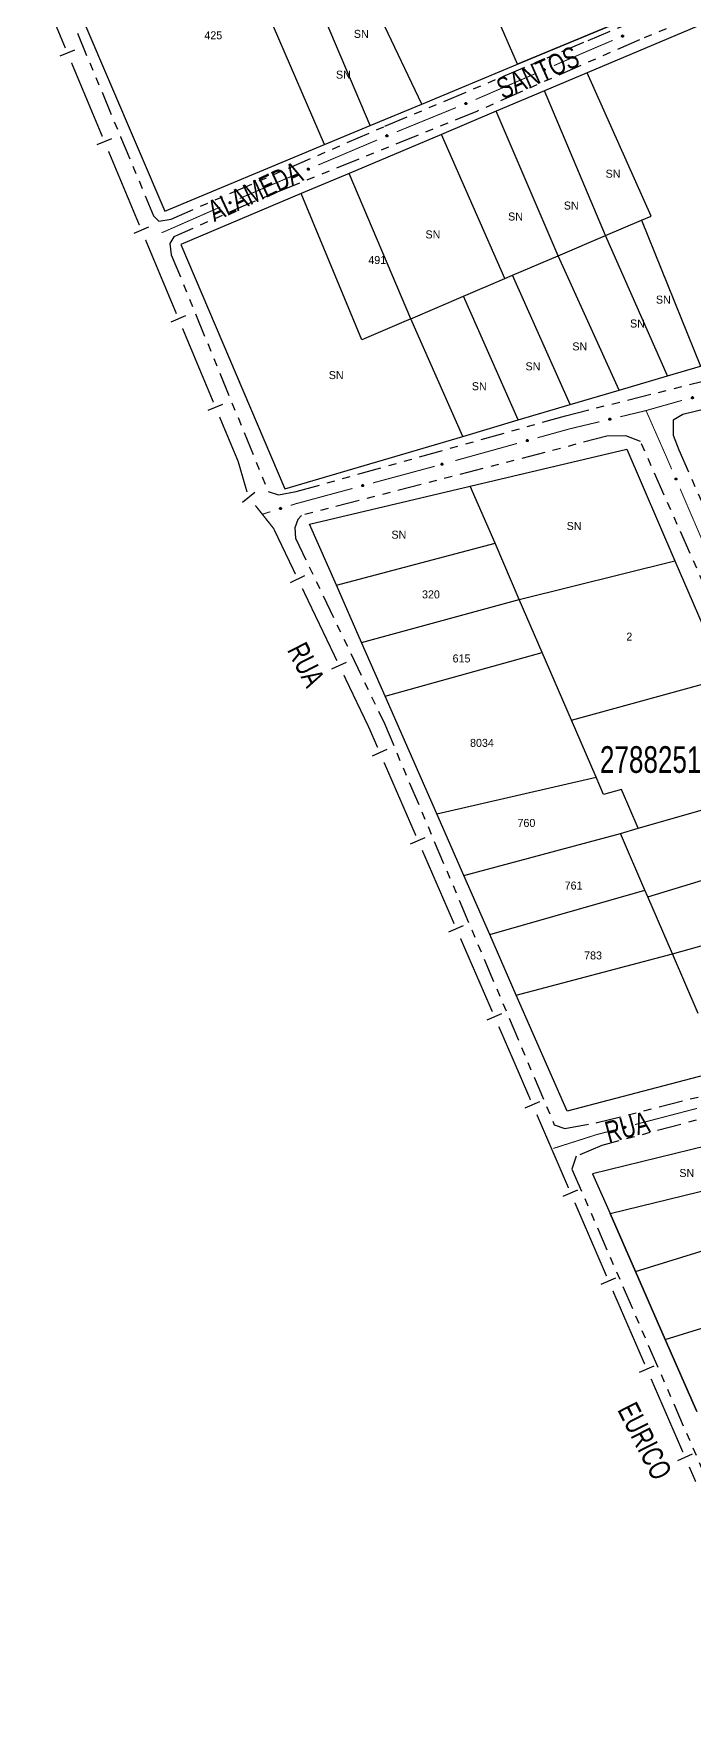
# Model space of a CAD drawing. Extents: x 204373 to 205952, y 4873300 to 4875179.
# Drawn here: x 205065.4 to 205189.3, y 4874105.6 to 4874422.8 of the extents above; entities that cross this region are included whole.
import ezdxf
from ezdxf.enums import TextEntityAlignment as Align

# ---------------------------------------------------------------- set-up
doc = ezdxf.new("R2010")
doc.units = 0
doc.header["$LTSCALE"] = 1.5
doc.header["$MEASUREMENT"] = 0
doc.linetypes.add('TRACO_25', pattern=[8, 3, -1, 1, -1, 1, -1])
for name, color, linetype in [('CD_MALHA_LOTES', 7, 'CONTINUOUS'), ('CD_TXT_QUADRA', 255, 'CONTINUOUS'), ('LM-LIM-SETORES-BAIRROS', 250, 'CONTINUOUS'), ('RU-QUADRA', 220, 'CONTINUOUS'), ('SV-EIXO-RUA-N-PAV', 6, 'CONTINUOUS'), ('SV-RUA-NAO-PAV', 7, 'CONTINUOUS'), ('SV-TXT-RUA-N-PAV', 7, 'CONTINUOUS'), ('Th_NmrPort', 1, 'CONTINUOUS')]:
    doc.layers.add(name, color=color, linetype=linetype)
doc.styles.add('ARIAL', font='ARIAL.SHX')

msp = doc.modelspace()

# ---------------------------------------------------------------- linework, layer by layer
at = {"layer": 'CD_MALHA_LOTES', "linetype": 'Continuous', "flags": 128}
for points in [[(205100.829044, 4874446.33871), (205069.595606, 4874437.2006), (205089.963949, 4874389.539688)], [(205119.948812, 4874402.016148), (205100.829044, 4874446.33871)], [(205128.477417, 4874405.564832), (205110.070821, 4874449.042619)], [(205156.107633, 4874417.061542), (205147.480511, 4874436.872078), (205128.678964, 4874429.59406)], [(205188.899511, 4874430.705979), (205156.107633, 4874417.061542)], [(205138.172723, 4874409.598971), (205128.678964, 4874429.59406)], [(205191.274975, 4874424.792589), (205169.211489, 4874415.468072)], [(205138.172723, 4874409.598971), (205156.107633, 4874417.061542)], [(205169.211489, 4874415.468072), (205161.173169, 4874412.0709)], [(205181.191887, 4874388.604665), (205169.211489, 4874415.468072)], [(205161.173169, 4874412.0709), (205152.137956, 4874408.25242)], [(205172.649518, 4874384.950473), (205161.173169, 4874412.0709)], [(205128.477417, 4874405.564832), (205138.172723, 4874409.598971)], [(205152.137956, 4874408.25242), (205141.852766, 4874403.905671)], [(205163.753254, 4874381.144895), (205152.137956, 4874408.25242)], [(205119.948812, 4874402.016148), (205128.477417, 4874405.564832)], [(205089.963949, 4874389.539688), (205119.948812, 4874402.016148)], [(205141.852766, 4874403.905671), (205124.546698, 4874396.591744)], [(205153.734544, 4874376.859166), (205141.852766, 4874403.905671)], [(205124.546698, 4874396.591744), (205115.565854, 4874392.796241)], [(205136.112911, 4874369.321114), (205124.546698, 4874396.591744)], [(205115.565854, 4874392.796241), (205092.971186, 4874383.247235), (205112.480319, 4874337.431098), (205145.85176, 4874347.284633)], [(205126.960543, 4874365.405981), (205115.565854, 4874392.796241)], [(205172.649518, 4874384.950473), (205179.373757, 4874387.826918)], [(205179.373757, 4874387.826918), (205181.191887, 4874388.604665)], [(205179.373757, 4874387.826918), (205190.430627, 4874360.447368)], [(205163.753254, 4874381.144895), (205172.649518, 4874384.950473)], [(205184.24846, 4874358.621969), (205172.649518, 4874384.950473)], [(205155.223227, 4874377.495983), (205163.753254, 4874381.144895)], [(205175.213188, 4874355.954138), (205163.753254, 4874381.144895)], [(205146.021964, 4874373.559935), (205153.734544, 4874376.859166)], [(205153.734544, 4874376.859166), (205155.223227, 4874377.495983)], [(205166.024724, 4874353.241074), (205155.223227, 4874377.495983)], [(205136.112911, 4874369.321114), (205146.021964, 4874373.559935)], [(205156.279494, 4874350.363615), (205146.021964, 4874373.559935)], [(205136.112911, 4874369.321114), (205126.960543, 4874365.405981)], [(205145.85176, 4874347.284633), (205136.112911, 4874369.321114)], [(205184.24846, 4874358.621969), (205190.430627, 4874360.447368)], [(205175.213188, 4874355.954138), (205184.24846, 4874358.621969)], [(205166.024724, 4874353.241074), (205175.213188, 4874355.954138)], [(205156.279494, 4874350.363615), (205166.024724, 4874353.241074)], [(205145.85176, 4874347.284633), (205156.279494, 4874350.363615)], [(205147.272591, 4874337.957049), (205176.643297, 4874344.87788)], [(205176.643297, 4874344.87788), (205185.66612, 4874323.971373)], [(205117.127666, 4874330.853784), (205147.272591, 4874337.957049)], [(205151.917296, 4874327.273676), (205147.272591, 4874337.957049)], [(205122.158806, 4874319.394955), (205117.127666, 4874330.853784)], [(205122.158806, 4874319.394955), (205151.917296, 4874327.273676)], [(205156.474788, 4874316.723662), (205151.917296, 4874327.273676)], [(205156.474788, 4874316.723662), (205185.66612, 4874323.971373)], [(205185.66612, 4874323.971373), (205195.149682, 4874301.9973)], [(205126.881031, 4874308.639707), (205122.158806, 4874319.394955)], [(205126.881031, 4874308.639707), (205156.474788, 4874316.723662)], [(205160.775124, 4874306.768932), (205156.474788, 4874316.723662)], [(205131.288211, 4874298.601998), (205126.881031, 4874308.639707)], [(205131.288211, 4874298.601998), (205160.775124, 4874306.768932)], [(205166.252133, 4874294.090353), (205160.775124, 4874306.768932)], [(205166.252133, 4874294.090353), (205195.149682, 4874301.9973)], [(205140.98015, 4874276.527825), (205131.288211, 4874298.601998)], [(205170.865731, 4874283.410462), (205166.252133, 4874294.090353)], [(205140.98015, 4874276.527825), (205170.865731, 4874283.410462)], [(205172.287809, 4874280.118534), (205170.865731, 4874283.410462)], [(205175.624783, 4874281.091369), (205172.287809, 4874280.118534)], [(205178.748404, 4874273.808126), (205175.624783, 4874281.091369)], [(205178.748404, 4874273.808126), (205204.182705, 4874281.067157)], [(205146.062079, 4874264.953322), (205140.98015, 4874276.527825)], [(205146.062079, 4874264.953322), (205175.423738, 4874272.859255)], [(205175.423738, 4874272.859255), (205178.748404, 4874273.808126)], [(205180.021975, 4874262.214923), (205175.423738, 4874272.859255)], [(205180.561083, 4874260.966957), (205209.107982, 4874269.654949)], [(205150.920618, 4874253.887606), (205146.062079, 4874264.953322)], [(205150.920618, 4874253.887606), (205180.021975, 4874262.214923)], [(205180.561083, 4874260.966957), (205180.021975, 4874262.214923)], [(205185.189465, 4874250.252843), (205180.561083, 4874260.966957)], [(205185.189465, 4874250.252843), (205214.002316, 4874258.314438)], [(205155.909065, 4874242.526014), (205150.920618, 4874253.887606)], [(205155.909065, 4874242.526014), (205185.189465, 4874250.252843)], [(205190.022259, 4874239.065541), (205185.189465, 4874250.252843)], [(205223.626814, 4874236.013808), (205165.463718, 4874220.76452), (205155.909065, 4874242.526014)], [(205200.823622, 4874216.507122), (205170.22402, 4874209.046638)], [(205170.22402, 4874209.046638), (205173.48534, 4874201.605423)], [(205173.48534, 4874201.605423), (205203.946997, 4874209.035695)], [(205178.27239, 4874190.683017), (205173.48534, 4874201.605423)], [(205178.27239, 4874190.683017), (205207.786538, 4874199.851126)], [(205183.856036, 4874177.943053), (205178.27239, 4874190.683017)], [(205183.856036, 4874177.943053), (205213.160854, 4874186.995224)], [(205189.754845, 4874164.483993), (205183.856036, 4874177.943053)]]:
    msp.add_lwpolyline(points, dxfattribs=at)
at = {"layer": 'LM-LIM-SETORES-BAIRROS', "const_width": 0.25}
for points in [[(205065.535259, 4874433.950307), (205071.321752, 4874420.111358)], [(205072.47905, 4874417.343568), (205078.265543, 4874403.504619)], [(205079.422841, 4874400.736829), (205085.209333, 4874386.89788)], [(205086.366632, 4874384.130091), (205092.153124, 4874370.291142)], [(205093.310423, 4874367.523352), (205099.096915, 4874353.684403)], [(205100.254213, 4874350.916613), (205103.726109, 4874342.613244)], [(205103.726109, 4874342.613244), (205103.73917, 4874342.582007)], [(205103.73917, 4874342.582007), (205105.404572, 4874336.85302)], [(205106.955405, 4874334.340824), (205110.063448, 4874330.424184)], [(205110.063448, 4874330.424184), (205110.386998, 4874330.016459)], [(205110.386998, 4874330.016459), (205114.481642, 4874321.466913)], [(205115.777484, 4874318.761217), (205122.256695, 4874305.232735)], [(205123.552537, 4874302.527038), (205127.872011, 4874293.50805)], [(205127.872011, 4874293.50805), (205128.293863, 4874292.627231)], [(205128.293863, 4874292.627231), (205129.896996, 4874288.937043)], [(205131.092362, 4874286.185479), (205137.069189, 4874272.427662)], [(205138.264554, 4874269.676098), (205144.241381, 4874255.918281)], [(205145.436746, 4874253.166718), (205151.413573, 4874239.4089)], [(205152.608939, 4874236.657337), (205154.99967, 4874231.15421)], [(205154.99967, 4874231.15421), (205155.154162, 4874230.79859)], [(205155.154162, 4874230.79859), (205158.566782, 4874222.891299)], [(205159.755535, 4874220.136873), (205165.699298, 4874206.364738)], [(205166.888051, 4874203.610312), (205172.831814, 4874189.838177)], [(205174.020566, 4874187.083751), (205174.060123, 4874186.992095)], [(205174.060123, 4874186.992095), (205179.994313, 4874173.324596)], [(205181.189103, 4874170.572782), (205187.16305, 4874156.813714)], [(205188.35784, 4874154.061901), (205189.552629, 4874151.310087)]]:
    msp.add_lwpolyline(points, dxfattribs=at)
at = {"layer": 'LM-LIM-SETORES-BAIRROS'}
for points in [[(205070.323623, 4874418.610112), (205073.091413, 4874419.76741)], [(205077.267414, 4874402.003373), (205080.035204, 4874403.160672)], [(205084.211205, 4874385.396635), (205086.978994, 4874386.553933)], [(205091.154995, 4874368.789896), (205093.922785, 4874369.947194)], [(205098.098786, 4874352.183157), (205100.866576, 4874353.340456)], [(205104.537195, 4874334.975067), (205106.887179, 4874336.839893)], [(205113.560741, 4874319.917093), (205116.266437, 4874321.212935)], [(205121.335794, 4874303.682915), (205124.041491, 4874304.978757)], [(205128.91967, 4874287.422172), (205131.671233, 4874288.617538)], [(205136.091862, 4874270.912791), (205138.843426, 4874272.108157)], [(205143.264054, 4874254.403411), (205146.015618, 4874255.598776)], [(205150.436247, 4874237.89403), (205153.18781, 4874239.089395)], [(205157.58582, 4874221.378781), (205160.340246, 4874222.567533)], [(205164.718335, 4874204.85222), (205167.472762, 4874206.040972)], [(205171.850851, 4874188.325659), (205174.605278, 4874189.514411)], [(205179.016669, 4874171.80993), (205181.768483, 4874173.004719)], [(205186.185406, 4874155.299048), (205188.93722, 4874156.493838)]]:
    msp.add_lwpolyline(points, dxfattribs=at)
at = {"layer": 'RU-QUADRA', "linetype": 'Continuous', "flags": 128}
for points in [[(205069.595606, 4874437.2006), (205089.963949, 4874389.539688), (205119.948812, 4874402.016148), (205128.477417, 4874405.564832), (205138.172723, 4874409.598971), (205156.107633, 4874417.061542), (205188.899511, 4874430.705979)], [(205191.274975, 4874424.792589), (205169.211489, 4874415.468072), (205161.173169, 4874412.0709), (205152.137956, 4874408.25242), (205141.852766, 4874403.905671), (205124.546698, 4874396.591744), (205115.565854, 4874392.796241), (205092.971186, 4874383.247235), (205112.480319, 4874337.431098), (205145.85176, 4874347.284633), (205156.279494, 4874350.363615), (205166.024724, 4874353.241074), (205175.213188, 4874355.954138), (205184.24846, 4874358.621969), (205190.430627, 4874360.447368), (205240.645969, 4874375.274376), (205266.631844, 4874382.947186), (205294.607673, 4874391.207567), (205290.032701, 4874403.149019), (205280.885609, 4874427.024481)], [(205200.823622, 4874216.507122), (205170.22402, 4874209.046638), (205173.48534, 4874201.605423), (205178.27239, 4874190.683017), (205183.856036, 4874177.943053), (205189.754845, 4874164.483993)]]:
    msp.add_lwpolyline(points, dxfattribs=at)
msp.add_lwpolyline([(205165.463718, 4874220.76452), (205155.909065, 4874242.526014), (205150.920618, 4874253.887606), (205146.062079, 4874264.953322), (205140.98015, 4874276.527825), (205131.288211, 4874298.601998), (205126.881031, 4874308.639707), (205122.158806, 4874319.394955), (205117.127666, 4874330.853784), (205147.272591, 4874337.957049), (205176.643297, 4874344.87788), (205185.66612, 4874323.971373), (205195.149682, 4874301.9973), (205204.182705, 4874281.067157), (205209.107982, 4874269.654949), (205214.002316, 4874258.314438), (205218.943628, 4874246.865076), (205223.626814, 4874236.013808)], close=True, dxfattribs=at)
at = {"layer": 'SV-EIXO-RUA-N-PAV', "const_width": 0.18}
for points in [[(205173.994885, 4874421.540361), (205170.312157, 4874419.979105)], [(205170.135903, 4874419.904384), (205162.969195, 4874416.804072)], [(205170.312157, 4874419.979105), (205170.135903, 4874419.904384)], [(205159.29799, 4874415.215912), (205148.284375, 4874410.451432)], [(205144.586148, 4874408.927544), (205133.476679, 4874404.39106)], [(205129.786709, 4874402.847228), (205118.740358, 4874398.159143)], [(205115.058241, 4874396.596448), (205105.852949, 4874392.689711)], [(205105.706358, 4874392.627498), (205104.021334, 4874391.886506)], [(205105.852949, 4874392.689711), (205105.706358, 4874392.627498)], [(205100.359739, 4874390.276314), (205090.290351, 4874385.848285)], [(205089.806363, 4874385.63545), (205089.363201, 4874385.475096)], [(205090.290351, 4874385.848285), (205089.806363, 4874385.63545)], [(205186.995212, 4874354.023851), (205186.38568, 4874353.870618)], [(205180.241793, 4874352.123023), (205175.39551, 4874350.959915)], [(205180.257277, 4874352.127427), (205180.241793, 4874352.123023)], [(205180.241793, 4874352.123023), (205183.866806, 4874343.885349)], [(205186.38568, 4874353.870618), (205180.257277, 4874352.127427)], [(205165.960668, 4874348.709752), (205159.889691, 4874347.024521)], [(205166.641175, 4874348.871487), (205165.960668, 4874348.709752)], [(205171.505674, 4874350.027624), (205166.641175, 4874348.871487)], [(205156.035431, 4874345.954624), (205144.472651, 4874342.744933)], [(205140.615624, 4874341.68515), (205129.028974, 4874338.562724)], [(205183.866806, 4874343.885349), (205184.077373, 4874343.406845)], [(205184.077373, 4874343.406845), (205185.055341, 4874341.130846)], [(205115.51268, 4874334.914472), (205114.625077, 4874334.674383)], [(205121.287781, 4874336.47659), (205115.51268, 4874334.914472)], [(205121.304541, 4874336.481106), (205121.287781, 4874336.47659)], [(205125.166758, 4874337.521915), (205121.304541, 4874336.481106)], [(205186.634483, 4874337.455752), (205191.371908, 4874326.430472)], [(205108.822536, 4874332.856971), (205108.270196, 4874332.683973)], [(205109.776823, 4874333.155863), (205108.822536, 4874332.856971)], [(205114.625077, 4874334.674383), (205113.59397, 4874334.351431)], [(205178.192643, 4874218.258856), (205189.802734, 4874221.29296)], [(205162.839512, 4874213.77554), (205170.46071, 4874216.208098)], [(205170.46071, 4874216.208098), (205170.981826, 4874216.374429)], [(205170.981826, 4874216.374429), (205174.322613, 4874217.247488)]]:
    msp.add_lwpolyline(points, dxfattribs=at)
at = {"layer": 'SV-EIXO-RUA-N-PAV'}
for points in [[(205176.011498, 4874422.27572), (205175.9938, 4874422.230126), (205175.969267, 4874422.194559), (205175.940266, 4874422.170784), (205175.909161, 4874422.156457), (205175.875688, 4874422.145384), (205175.839477, 4874422.141665), (205175.798373, 4874422.14644), (205175.752511, 4874422.163873), (205175.717728, 4874422.1914), (205175.692898, 4874422.218584), (205175.676091, 4874422.250159), (205175.665879, 4874422.282856), (205175.66326, 4874422.320598), (205175.668506, 4874422.362206), (205175.687151, 4874422.407897), (205175.711442, 4874422.442601), (205175.740097, 4874422.464861), (205175.771947, 4874422.481556), (205175.806255, 4874422.492452), (205175.841822, 4874422.495897), (205175.883705, 4874422.49054), (205175.928558, 4874422.47154), (205175.963448, 4874422.447707), (205175.986104, 4874422.419373), (205176.001835, 4874422.387646), (205176.01335, 4874422.354209), (205176.018603, 4874422.317964), (205176.011498, 4874422.27572)], [(205161.309169, 4874415.966007), (205161.291806, 4874415.920285), (205161.267533, 4874415.884539), (205161.238707, 4874415.860553), (205161.207708, 4874415.845998), (205161.174317, 4874415.83468), (205161.138134, 4874415.830697), (205161.096996, 4874415.835171), (205161.051008, 4874415.852267), (205161.016024, 4874415.879539), (205160.990996, 4874415.906542), (205160.973959, 4874415.937992), (205160.963507, 4874415.970614), (205160.960612, 4874416.008335), (205160.965554, 4874416.04998), (205160.983864, 4874416.095807), (205161.007901, 4874416.130688), (205161.036392, 4874416.153157), (205161.068118, 4874416.170085), (205161.102346, 4874416.181231), (205161.137886, 4874416.184937), (205161.179808, 4874416.179886), (205161.224799, 4874416.161215), (205161.259862, 4874416.137638), (205161.282725, 4874416.10947), (205161.298688, 4874416.07786), (205161.310447, 4874416.044507), (205161.315965, 4874416.008302), (205161.309169, 4874415.966007)], [(205146.612359, 4874409.63603), (205146.594057, 4874409.590675), (205146.569053, 4874409.555438), (205146.539739, 4874409.53205), (205146.508446, 4874409.518138), (205146.474829, 4874409.50751), (205146.438572, 4874409.504274), (205146.397535, 4874409.509595), (205146.351909, 4874409.527635), (205146.317495, 4874409.555622), (205146.293028, 4874409.583135), (205146.276642, 4874409.61493), (205146.266866, 4874409.64776), (205146.264749, 4874409.685533), (205146.270548, 4874409.727067), (205146.289798, 4874409.772507), (205146.314549, 4874409.806885), (205146.343496, 4874409.828762), (205146.375565, 4874409.845033), (205146.410016, 4874409.855471), (205146.445625, 4874409.858443), (205146.487433, 4874409.852529), (205146.53203, 4874409.832935), (205146.5666, 4874409.808641), (205146.588877, 4874409.780008), (205146.604185, 4874409.748075), (205146.615254, 4874409.714487), (205146.620026, 4874409.678176), (205146.612359, 4874409.63603)], [(205131.803035, 4874403.583375), (205131.785355, 4874403.537774), (205131.760835, 4874403.502197), (205131.731844, 4874403.478411), (205131.700744, 4874403.464071), (205131.667276, 4874403.452985), (205131.631066, 4874403.449252), (205131.58996, 4874403.454012), (205131.544092, 4874403.471426), (205131.509298, 4874403.498939), (205131.484457, 4874403.526114), (205131.467638, 4874403.557682), (205131.457413, 4874403.590376), (205131.454779, 4874403.628116), (205131.460009, 4874403.669726), (205131.478636, 4874403.715425), (205131.502914, 4874403.750138), (205131.53156, 4874403.772409), (205131.563403, 4874403.789117), (205131.597707, 4874403.800026), (205131.633272, 4874403.803485), (205131.675157, 4874403.798144), (205131.720018, 4874403.779162), (205131.754917, 4874403.755343), (205131.777585, 4874403.727018), (205131.793328, 4874403.695297), (205131.804856, 4874403.661864), (205131.810123, 4874403.625622), (205131.803035, 4874403.583375)], [(205117.074567, 4874397.332595), (205117.056887, 4874397.286994), (205117.032367, 4874397.251418), (205117.003376, 4874397.227631), (205116.972277, 4874397.213292), (205116.938808, 4874397.202206), (205116.902599, 4874397.198473), (205116.861493, 4874397.203232), (205116.815624, 4874397.220647), (205116.78083, 4874397.24816), (205116.75599, 4874397.275335), (205116.73917, 4874397.306903), (205116.728945, 4874397.339596), (205116.726312, 4874397.377337), (205116.731541, 4874397.418947), (205116.750168, 4874397.464645), (205116.774446, 4874397.499359), (205116.803092, 4874397.52163), (205116.834935, 4874397.538338), (205116.86924, 4874397.549247), (205116.904805, 4874397.552706), (205116.94669, 4874397.547365), (205116.991551, 4874397.528382), (205117.02645, 4874397.504564), (205117.049117, 4874397.476238), (205117.064861, 4874397.444518), (205117.076388, 4874397.411084), (205117.081656, 4874397.374842), (205117.074567, 4874397.332595)], [(205102.366374, 4874391.038481), (205102.349285, 4874390.992655), (205102.325228, 4874390.956764), (205102.296547, 4874390.932604), (205102.265635, 4874390.917864), (205102.232313, 4874390.906346), (205102.196155, 4874390.902145), (205102.154991, 4874390.906372), (205102.108901, 4874390.923192), (205102.073754, 4874390.950253), (205102.048564, 4874390.977104), (205102.031338, 4874391.008452), (205102.02069, 4874391.04101), (205102.017569, 4874391.078714), (205102.02226, 4874391.120388), (205102.040294, 4874391.166323), (205102.064121, 4874391.201348), (205102.092476, 4874391.223988), (205102.124101, 4874391.241106), (205102.158261, 4874391.252458), (205102.193778, 4874391.256377), (205102.235729, 4874391.251578), (205102.280832, 4874391.233177), (205102.316036, 4874391.209812), (205102.339068, 4874391.181782), (205102.355221, 4874391.150268), (205102.36718, 4874391.116987), (205102.372916, 4874391.080815), (205102.366374, 4874391.038481)], [(205189.101041, 4874354.439744), (205189.07653, 4874354.397421), (205189.04681, 4874354.366058), (205189.014493, 4874354.347035), (205188.981552, 4874354.337671), (205188.946772, 4874354.331887), (205188.910421, 4874354.333792), (205188.870543, 4874354.344843), (205188.827915, 4874354.369132), (205188.797788, 4874354.40169), (205188.777442, 4874354.432375), (205188.765701, 4874354.466162), (205188.760648, 4874354.500042), (205188.763875, 4874354.537737), (205188.775468, 4874354.57804), (205188.80093, 4874354.620313), (205188.830278, 4874354.65086), (205188.86202, 4874354.66844), (205188.896061, 4874354.680029), (205188.931639, 4874354.685509), (205188.967312, 4874354.683433), (205189.007869, 4874354.671687), (205189.04926, 4874354.646004), (205189.080062, 4874354.617081), (205189.098082, 4874354.585594), (205189.108737, 4874354.551823), (205189.114963, 4874354.51701), (205189.11457, 4874354.480389), (205189.101041, 4874354.439744)], [(205173.616138, 4874350.419659), (205173.591174, 4874350.377602), (205173.561118, 4874350.346561), (205173.528599, 4874350.327886), (205173.495559, 4874350.318876), (205173.460719, 4874350.313466), (205173.424391, 4874350.315762), (205173.384634, 4874350.32724), (205173.342269, 4874350.351987), (205173.312494, 4874350.384866), (205173.292479, 4874350.415768), (205173.281101, 4874350.449679), (205173.276413, 4874350.483612), (205173.280045, 4874350.52127), (205173.292071, 4874350.561446), (205173.317985, 4874350.603443), (205173.34766, 4874350.633673), (205173.379589, 4874350.65091), (205173.413753, 4874350.662133), (205173.449387, 4874350.66723), (205173.485036, 4874350.664772), (205173.525465, 4874350.65259), (205173.566577, 4874350.626463), (205173.597066, 4874350.597211), (205173.614747, 4874350.565532), (205173.625039, 4874350.531649), (205173.63089, 4874350.496771), (205173.630103, 4874350.460156), (205173.616138, 4874350.419659)], [(205158.13045, 4874346.421933), (205158.106982, 4874346.379023), (205158.078039, 4874346.346942), (205158.046197, 4874346.327134), (205158.013495, 4874346.316966), (205157.978867, 4874346.310333), (205157.94248, 4874346.311347), (205157.902344, 4874346.321419), (205157.859134, 4874346.344658), (205157.828219, 4874346.376468), (205157.807129, 4874346.406646), (205157.794563, 4874346.440136), (205157.788683, 4874346.473882), (205157.790986, 4874346.511644), (205157.80159, 4874346.552219), (205157.826009, 4874346.595103), (205157.854601, 4874346.626359), (205157.885903, 4874346.64471), (205157.919651, 4874346.657129), (205157.955084, 4874346.663478), (205157.990796, 4874346.662276), (205158.031629, 4874346.651527), (205158.073636, 4874346.626864), (205158.105136, 4874346.598703), (205158.123922, 4874346.567667), (205158.135401, 4874346.534167), (205158.142477, 4874346.499517), (205158.14298, 4874346.462897), (205158.13045, 4874346.421933)], [(205142.125923, 4874341.978145), (205142.102133, 4874341.935413), (205142.072948, 4874341.903552), (205142.040957, 4874341.883984), (205142.00818, 4874341.874063), (205141.973503, 4874341.867691), (205141.937125, 4874341.868979), (205141.897066, 4874341.879353), (205141.854032, 4874341.902917), (205141.823358, 4874341.93496), (205141.802496, 4874341.965296), (205141.790183, 4874341.998879), (205141.784557, 4874342.032669), (205141.787145, 4874342.070413), (205141.798055, 4874342.110906), (205141.822797, 4874342.153605), (205141.851623, 4874342.184645), (205141.883062, 4874342.202759), (205141.916903, 4874342.214924), (205141.952383, 4874342.221005), (205141.988085, 4874342.219534), (205142.028836, 4874342.208477), (205142.070656, 4874342.183498), (205142.101943, 4874342.155101), (205142.120494, 4874342.123924), (205142.13172, 4874342.090338), (205142.138534, 4874342.055636), (205142.138761, 4874342.019014), (205142.125923, 4874341.978145)], [(205127.26524, 4874337.973417), (205127.24145, 4874337.930684), (205127.212265, 4874337.898823), (205127.180275, 4874337.879255), (205127.147497, 4874337.869334), (205127.112821, 4874337.862962), (205127.076442, 4874337.864251), (205127.036383, 4874337.874625), (205126.993349, 4874337.898189), (205126.962675, 4874337.930231), (205126.941813, 4874337.960568), (205126.929501, 4874337.994151), (205126.923875, 4874338.027941), (205126.926463, 4874338.065684), (205126.937372, 4874338.106178), (205126.962114, 4874338.148876), (205126.99094, 4874338.179916), (205127.02238, 4874338.198031), (205127.05622, 4874338.210195), (205127.0917, 4874338.216277), (205127.127403, 4874338.214806), (205127.168153, 4874338.203748), (205127.209973, 4874338.17877), (205127.24126, 4874338.150372), (205127.259811, 4874338.119196), (205127.271037, 4874338.08561), (205127.277852, 4874338.050907), (205127.278079, 4874338.014285), (205127.26524, 4874337.973417)], [(205185.889328, 4874339.468767), (205185.935007, 4874339.451291), (205185.970693, 4874339.426931), (205185.994609, 4874339.398046), (205186.009087, 4874339.367011), (205186.020323, 4874339.333592), (205186.024218, 4874339.2974), (205186.019642, 4874339.256273), (205186.002433, 4874339.210327), (205185.975076, 4874339.175411), (205185.948012, 4874339.150449), (205185.91652, 4874339.133489), (205185.883872, 4874339.123117), (205185.846144, 4874339.120315), (205185.804511, 4874339.125359), (205185.758729, 4874339.143781), (205185.723908, 4874339.167904), (205185.701509, 4874339.19645), (205185.684659, 4874339.228218), (205185.673597, 4874339.262473), (205185.669978, 4874339.298022), (205185.675132, 4874339.339931), (205185.693914, 4874339.384876), (205185.717576, 4874339.419881), (205185.7458, 4874339.442675), (205185.77745, 4874339.45856), (205185.810831, 4874339.470237), (205185.84705, 4874339.475667), (205185.889328, 4874339.468767)], [(205111.855411, 4874333.691544), (205111.833362, 4874333.647887), (205111.805484, 4874333.614876), (205111.774308, 4874333.594035), (205111.741957, 4874333.582802), (205111.707565, 4874333.575038), (205111.671165, 4874333.57486), (205111.63072, 4874333.583611), (205111.586772, 4874333.605422), (205111.554832, 4874333.636203), (205111.532764, 4874333.665674), (205111.519109, 4874333.698734), (205111.512126, 4874333.73227), (205111.513191, 4874333.770087), (205111.52246, 4874333.810987), (205111.545462, 4874333.854648), (205111.573014, 4874333.886824), (205111.603698, 4874333.906191), (205111.637021, 4874333.919709), (205111.672227, 4874333.927215), (205111.70796, 4874333.927183), (205111.749123, 4874333.917777), (205111.791916, 4874333.894503), (205111.824321, 4874333.867389), (205111.844113, 4874333.836985), (205111.856683, 4874333.803879), (205111.86489, 4874333.769479), (205111.866592, 4874333.732896), (205111.855411, 4874333.691544)], [(205176.090783, 4874217.823347), (205176.114898, 4874217.865897), (205176.144325, 4874217.897535), (205176.176463, 4874217.916859), (205176.209316, 4874217.92653), (205176.244039, 4874217.932638), (205176.280407, 4874217.931072), (205176.320386, 4874217.920394), (205176.363239, 4874217.896502), (205176.393668, 4874217.864227), (205176.414299, 4874217.833733), (205176.426355, 4874217.800057), (205176.431724, 4874217.766225), (205176.428848, 4874217.728502), (205176.417631, 4874217.688093), (205176.392565, 4874217.645584), (205176.363503, 4874217.614765), (205176.331926, 4874217.59689), (205176.297994, 4874217.584984), (205176.262469, 4874217.579173), (205176.226779, 4874217.580915), (205176.186113, 4874217.592283), (205176.144485, 4874217.617579), (205176.113415, 4874217.646214), (205176.095102, 4874217.677531), (205176.084132, 4874217.711201), (205176.077582, 4874217.745955), (205176.077634, 4874217.782578), (205176.090783, 4874217.823347)]]:
    msp.add_lwpolyline(points, close=True, dxfattribs=at)
for points in [[(205175.928558, 4874422.47154), (205175.66326, 4874422.320598)], [(205175.963448, 4874422.447707), (205175.665879, 4874422.282856)], [(205175.903193, 4874422.478133), (205175.668486, 4874422.343061)], [(205175.883705, 4874422.49054), (205175.668506, 4874422.362206)], [(205175.943614, 4874422.459699), (205175.668515, 4874422.304539)], [(205175.971281, 4874422.432894), (205175.673568, 4874422.268147)], [(205175.986104, 4874422.419373), (205175.676091, 4874422.250159)], [(205175.858622, 4874422.488878), (205175.68479, 4874422.388507)], [(205175.991409, 4874422.402893), (205175.685094, 4874422.237464)], [(205175.841822, 4874422.495897), (205175.687151, 4874422.407897)], [(205176.001835, 4874422.387646), (205175.692898, 4874422.218584)], [(205175.820291, 4874422.491895), (205175.705013, 4874422.428204)], [(205176.004533, 4874422.368441), (205175.710589, 4874422.205292)], [(205175.806255, 4874422.492452), (205175.711442, 4874422.442601)], [(205176.01335, 4874422.354209), (205175.717728, 4874422.1914)], [(205176.011567, 4874422.33437), (205175.739512, 4874422.179019)], [(205176.018603, 4874422.317964), (205175.752511, 4874422.163873)], [(205176.013575, 4874422.29817), (205175.777953, 4874422.158264)], [(205176.011498, 4874422.27572), (205175.798373, 4874422.14644)], [(205176.000849, 4874422.251277), (205175.82557, 4874422.147327)], [(205175.9938, 4874422.230126), (205175.839477, 4874422.141665)], [(205175.979902, 4874422.209791), (205175.865348, 4874422.147888)], [(205175.969267, 4874422.194559), (205175.875688, 4874422.145384)], [(205161.224799, 4874416.161215), (205160.960612, 4874416.008335)], [(205161.259862, 4874416.137638), (205160.963507, 4874415.970614)], [(205161.179808, 4874416.179886), (205160.965554, 4874416.04998)], [(205161.199387, 4874416.167622), (205160.965674, 4874416.030836)], [(205161.239941, 4874416.149484), (205160.965984, 4874415.992315)], [(205161.267803, 4874416.122882), (205160.971304, 4874415.955962)], [(205161.282725, 4874416.10947), (205160.973959, 4874415.937992)], [(205161.154737, 4874416.178041), (205160.981645, 4874416.0764)], [(205161.288151, 4874416.09303), (205160.983054, 4874415.925363)], [(205161.137886, 4874416.184937), (205160.983864, 4874416.095807)], [(205161.298688, 4874416.07786), (205160.990996, 4874415.906542)], [(205161.116385, 4874416.180777), (205161.001577, 4874416.116244)], [(205161.102346, 4874416.181231), (205161.007901, 4874416.130688)], [(205161.301526, 4874416.058674), (205161.008784, 4874415.893379)], [(205161.310447, 4874416.044507), (205161.016024, 4874415.879539)], [(205161.308809, 4874416.024656), (205161.037898, 4874415.867319)], [(205161.315965, 4874416.008302), (205161.051008, 4874415.852267)], [(205161.311082, 4874415.988471), (205161.07649, 4874415.846845)], [(205161.309169, 4874415.966007), (205161.096996, 4874415.835171)], [(205161.298699, 4874415.941486), (205161.124185, 4874415.836257)], [(205161.291806, 4874415.920285), (205161.138134, 4874415.830697)], [(205161.278057, 4874415.899848), (205161.163959, 4874415.837109)], [(205161.267533, 4874415.884539), (205161.174317, 4874415.83468)], [(205146.53203, 4874409.832935), (205146.264749, 4874409.685533)], [(205146.5666, 4874409.808641), (205146.266866, 4874409.64776)], [(205146.546927, 4874409.820895), (205146.269789, 4874409.669406)], [(205146.506755, 4874409.839864), (205146.270273, 4874409.707925)], [(205146.487433, 4874409.852529), (205146.270548, 4874409.727067)], [(205146.574235, 4874409.793724), (205146.274358, 4874409.63295)], [(205146.588877, 4874409.780008), (205146.276642, 4874409.61493)], [(205146.593963, 4874409.763459), (205146.285475, 4874409.602116)], [(205146.46233, 4874409.851202), (205146.287179, 4874409.75315)], [(205146.445625, 4874409.858443), (205146.289798, 4874409.772507)], [(205146.604185, 4874409.748075), (205146.293028, 4874409.583135)], [(205146.424043, 4874409.854728), (205146.307928, 4874409.792574)], [(205146.606628, 4874409.728835), (205146.310541, 4874409.569608)], [(205146.410016, 4874409.855471), (205146.314549, 4874409.806885)], [(205146.615254, 4874409.714487), (205146.317495, 4874409.555622)], [(205146.613208, 4874409.694674), (205146.339112, 4874409.542954)], [(205146.620026, 4874409.678176), (205146.351909, 4874409.527635)], [(205146.614734, 4874409.65845), (205146.377273, 4874409.521689)], [(205146.612359, 4874409.63603), (205146.397535, 4874409.509595)], [(205146.601386, 4874409.61173), (205146.424741, 4874409.51012)], [(205146.594057, 4874409.590675), (205146.438572, 4874409.504274)], [(205146.57989, 4874409.570526), (205146.464523, 4874409.510152)], [(205146.569053, 4874409.555438), (205146.474829, 4874409.50751)], [(205131.720018, 4874403.779162), (205131.454779, 4874403.628116)], [(205131.754917, 4874403.755343), (205131.457413, 4874403.590376)], [(205131.694651, 4874403.785745), (205131.459997, 4874403.650582)], [(205131.675157, 4874403.798144), (205131.460009, 4874403.669726)], [(205131.735079, 4874403.767327), (205131.46004, 4874403.612059)], [(205131.762756, 4874403.740532), (205131.465107, 4874403.57567)], [(205131.777585, 4874403.727018), (205131.467638, 4874403.557682)], [(205131.650075, 4874403.796473), (205131.476282, 4874403.696034)], [(205131.782896, 4874403.71054), (205131.476645, 4874403.544991)], [(205131.633272, 4874403.803485), (205131.478636, 4874403.715425)], [(205131.793328, 4874403.695297), (205131.484457, 4874403.526114)], [(205131.611743, 4874403.799475), (205131.49649, 4874403.735738)], [(205131.796034, 4874403.676092), (205131.502153, 4874403.512829)], [(205131.597707, 4874403.800026), (205131.502914, 4874403.750138)], [(205131.804856, 4874403.661864), (205131.509298, 4874403.498939)], [(205131.80308, 4874403.642025), (205131.531087, 4874403.486568)], [(205131.810123, 4874403.625622), (205131.544092, 4874403.471426)], [(205131.805103, 4874403.605825), (205131.569535, 4874403.465827)], [(205131.803035, 4874403.583375), (205131.58996, 4874403.454012)], [(205131.792395, 4874403.558927), (205131.617156, 4874403.454909)], [(205131.785355, 4874403.537774), (205131.631066, 4874403.449252)], [(205131.771465, 4874403.517433), (205131.656935, 4874403.455485)], [(205131.760835, 4874403.502197), (205131.667276, 4874403.452985)], [(205116.991551, 4874397.528382), (205116.726312, 4874397.377337)], [(205117.02645, 4874397.504564), (205116.728945, 4874397.339596)], [(205116.966183, 4874397.534965), (205116.731529, 4874397.399802)], [(205116.94669, 4874397.547365), (205116.731541, 4874397.418947)], [(205117.006611, 4874397.516547), (205116.731572, 4874397.36128)], [(205117.034288, 4874397.489753), (205116.73664, 4874397.32489)], [(205117.049117, 4874397.476238), (205116.73917, 4874397.306903)], [(205116.921607, 4874397.545694), (205116.747815, 4874397.445254)], [(205117.054429, 4874397.45976), (205116.748178, 4874397.294211)], [(205116.904805, 4874397.552706), (205116.750168, 4874397.464645)], [(205117.064861, 4874397.444518), (205116.75599, 4874397.275335)], [(205116.883275, 4874397.548696), (205116.768022, 4874397.484959)], [(205117.067566, 4874397.425313), (205116.773686, 4874397.262049)], [(205116.86924, 4874397.549247), (205116.774446, 4874397.499359)], [(205117.076388, 4874397.411084), (205116.78083, 4874397.24816)], [(205117.074613, 4874397.391245), (205116.802619, 4874397.235788)], [(205117.081656, 4874397.374842), (205116.815624, 4874397.220647)], [(205117.076635, 4874397.355046), (205116.841068, 4874397.215048)], [(205117.074567, 4874397.332595), (205116.861493, 4874397.203232)], [(205117.063927, 4874397.308148), (205116.888689, 4874397.20413)], [(205117.056887, 4874397.286994), (205116.902599, 4874397.198473)], [(205117.042997, 4874397.266654), (205116.928467, 4874397.204706)], [(205117.032367, 4874397.251418), (205116.938808, 4874397.202206)], [(205102.280832, 4874391.233177), (205102.017569, 4874391.078714)], [(205102.316036, 4874391.209812), (205102.02069, 4874391.04101)], [(205102.235729, 4874391.251578), (205102.02226, 4874391.120388)], [(205102.255382, 4874391.239432), (205102.022495, 4874391.101244)], [(205102.296044, 4874391.221538), (205102.023037, 4874391.062726)], [(205102.324066, 4874391.195104), (205102.028575, 4874391.026405)], [(205102.339068, 4874391.181782), (205102.031338, 4874391.008452)], [(205102.210671, 4874391.249583), (205102.038192, 4874391.146903)], [(205102.193778, 4874391.256377), (205102.040294, 4874391.166323)], [(205102.344592, 4874391.165374), (205102.040508, 4874390.995878)], [(205102.355221, 4874391.150268), (205102.048564, 4874390.977104)], [(205102.172303, 4874391.252089), (205102.057884, 4874391.186866)], [(205102.158261, 4874391.252458), (205102.064121, 4874391.201348)], [(205102.358174, 4874391.1311), (205102.06643, 4874390.964049)], [(205102.36718, 4874391.116987), (205102.073754, 4874390.950253)], [(205102.365661, 4874391.097126), (205102.095701, 4874390.938164)], [(205102.372916, 4874391.080815), (205102.108901, 4874390.923192)], [(205102.368151, 4874391.060956), (205102.134415, 4874390.917923)], [(205102.366374, 4874391.038481), (205102.154991, 4874390.906372)], [(205102.356051, 4874391.013897), (205102.182173, 4874390.907621)], [(205102.349285, 4874390.992655), (205102.196155, 4874390.902145)], [(205102.33566, 4874390.972136), (205102.22194, 4874390.908712)], [(205102.325228, 4874390.956764), (205102.232313, 4874390.906346)], [(205189.080062, 4874354.617081), (205188.760648, 4874354.500042)], [(205189.04926, 4874354.646004), (205188.763875, 4874354.537737)], [(205189.098082, 4874354.585594), (205188.765701, 4874354.466162)], [(205189.085518, 4874354.601237), (205188.765979, 4874354.484324)], [(205189.062312, 4874354.631985), (205188.766592, 4874354.52106)], [(205189.025214, 4874354.656426), (205188.772499, 4874354.559127)], [(205189.100785, 4874354.568494), (205188.77264, 4874354.452231)], [(205189.007869, 4874354.671687), (205188.775468, 4874354.57804)], [(205189.108737, 4874354.551823), (205188.777442, 4874354.432375)], [(205189.108444, 4874354.532431), (205188.792874, 4874354.416516)], [(205188.98283, 4874354.67391), (205188.79561, 4874354.601518)], [(205189.114963, 4874354.51701), (205188.797788, 4874354.40169)], [(205188.967312, 4874354.683433), (205188.80093, 4874354.620313)], [(205189.110145, 4874354.497684), (205188.817404, 4874354.386101)], [(205188.945421, 4874354.682797), (205188.821707, 4874354.637625)], [(205189.11457, 4874354.480389), (205188.827915, 4874354.369132)], [(205188.931639, 4874354.685509), (205188.830278, 4874354.65086)], [(205189.106552, 4874354.461606), (205188.852188, 4874354.359671)], [(205189.101041, 4874354.439744), (205188.870543, 4874354.344843)], [(205189.086753, 4874354.417233), (205188.897552, 4874354.341529)], [(205189.07653, 4874354.397421), (205188.910421, 4874354.333792)], [(205189.059665, 4874354.37947), (205188.936942, 4874354.335954)], [(205189.04681, 4874354.366058), (205188.946772, 4874354.331887)], [(205173.597066, 4874350.597211), (205173.276413, 4874350.483612)], [(205173.566577, 4874350.626463), (205173.280045, 4874350.52127)], [(205173.614747, 4874350.565532), (205173.281101, 4874350.449679)], [(205173.602352, 4874350.58131), (205173.281574, 4874350.467838)], [(205173.579477, 4874350.612305), (205173.282583, 4874350.504565)], [(205173.617266, 4874350.548404), (205173.28789, 4874350.435675)], [(205173.542644, 4874350.637143), (205173.288899, 4874350.542566)], [(205173.525465, 4874350.65259), (205173.292071, 4874350.561446)], [(205173.625039, 4874350.531649), (205173.292479, 4874350.415768)], [(205173.624537, 4874350.512261), (205173.30774, 4874350.399744)], [(205173.500451, 4874350.655082), (205173.312463, 4874350.584706)], [(205173.63089, 4874350.496771), (205173.312494, 4874350.384866)], [(205173.485036, 4874350.664772), (205173.317985, 4874350.603443)], [(205173.625864, 4874350.477497), (205173.331941, 4874350.369068)], [(205173.46314, 4874350.66437), (205173.338947, 4874350.620531)], [(205173.630103, 4874350.460156), (205173.342269, 4874350.351987)], [(205173.449387, 4874350.66723), (205173.34766, 4874350.633673)], [(205173.621883, 4874350.44146), (205173.366439, 4874350.342265)], [(205173.616138, 4874350.419659), (205173.384634, 4874350.32724)], [(205173.601609, 4874350.397303), (205173.411605, 4874350.323636)], [(205173.591174, 4874350.377602), (205173.424391, 4874350.315762)], [(205173.574117, 4874350.359833), (205173.450933, 4874350.317639)], [(205173.561118, 4874350.346561), (205173.460719, 4874350.313466)], [(205158.105136, 4874346.598703), (205157.788683, 4874346.473882)], [(205158.073636, 4874346.626864), (205157.790986, 4874346.511644)], [(205158.087027, 4874346.613168), (205157.794111, 4874346.495039)], [(205158.110979, 4874346.582998), (205157.794397, 4874346.458299)], [(205158.123922, 4874346.567667), (205157.794563, 4874346.440136)], [(205158.049342, 4874346.636694), (205157.799085, 4874346.533239)], [(205158.031629, 4874346.651527), (205157.80159, 4874346.552219)], [(205158.127043, 4874346.550638), (205157.801842, 4874346.426379)], [(205158.135401, 4874346.534167), (205157.807129, 4874346.406646)], [(205158.006543, 4874346.653136), (205157.821151, 4874346.576183)], [(205158.135582, 4874346.514773), (205157.822944, 4874346.391169)], [(205157.990796, 4874346.662276), (205157.826009, 4874346.595103)], [(205158.142477, 4874346.499517), (205157.828219, 4874346.376468)], [(205157.968928, 4874346.661104), (205157.846356, 4874346.612918)], [(205158.138133, 4874346.480078), (205157.848211, 4874346.361364)], [(205157.955084, 4874346.663478), (205157.854601, 4874346.626359)], [(205158.14298, 4874346.462897), (205157.859134, 4874346.344658)], [(205158.135424, 4874346.443923), (205157.883632, 4874346.335794)], [(205158.13045, 4874346.421933), (205157.902344, 4874346.321419)], [(205158.116717, 4874346.399079), (205157.929426, 4874346.318767)], [(205158.106982, 4874346.379023), (205157.94248, 4874346.311347)], [(205158.090562, 4874346.360664), (205157.96894, 4874346.314158)], [(205158.078039, 4874346.346942), (205157.978867, 4874346.310333)], [(205142.101943, 4874342.155101), (205141.784557, 4874342.032669)], [(205142.070656, 4874342.183498), (205141.787145, 4874342.070413)], [(205142.083943, 4874342.169702), (205141.790145, 4874342.053785)], [(205142.107667, 4874342.139352), (205141.790154, 4874342.017044)], [(205142.120494, 4874342.123924), (205141.790183, 4874341.998879)], [(205142.046437, 4874342.193511), (205141.795406, 4874342.091946)], [(205142.123486, 4874342.106872), (205141.797357, 4874341.985068)], [(205142.028836, 4874342.208477), (205141.798055, 4874342.110906)], [(205142.13172, 4874342.090338), (205141.802496, 4874341.965296)], [(205142.003763, 4874342.210275), (205141.817795, 4874342.134722)], [(205142.131755, 4874342.070944), (205141.818194, 4874341.949701)], [(205141.988085, 4874342.219534), (205141.822797, 4874342.153605)], [(205142.138534, 4874342.055636), (205141.823358, 4874341.93496)], [(205142.134044, 4874342.03623), (205141.843236, 4874341.919706)], [(205141.966209, 4874342.218527), (205141.843277, 4874342.171267)], [(205141.952383, 4874342.221005), (205141.851623, 4874342.184645)], [(205142.138761, 4874342.019014), (205141.854032, 4874341.902917)], [(205142.131062, 4874342.000097), (205141.878462, 4874341.893869)], [(205142.125923, 4874341.978145), (205141.897066, 4874341.879353)], [(205142.112018, 4874341.955395), (205141.924127, 4874341.876497)], [(205142.102133, 4874341.935413), (205141.937125, 4874341.868979)], [(205142.085574, 4874341.917178), (205141.963605, 4874341.871591)], [(205142.072948, 4874341.903552), (205141.973503, 4874341.867691)], [(205127.24126, 4874338.150372), (205126.923875, 4874338.027941)], [(205127.209973, 4874338.17877), (205126.926463, 4874338.065684)], [(205127.223261, 4874338.164974), (205126.929462, 4874338.049056)], [(205127.185754, 4874338.188783), (205126.934724, 4874338.087217)], [(205127.168153, 4874338.203748), (205126.937372, 4874338.106178)], [(205127.14308, 4874338.205547), (205126.957113, 4874338.129994)], [(205127.127403, 4874338.214806), (205126.962114, 4874338.148876)], [(205127.105526, 4874338.213798), (205126.982595, 4874338.166538)], [(205127.0917, 4874338.216277), (205126.99094, 4874338.179916)], [(205185.669978, 4874339.298022), (205185.758729, 4874339.143781)], [(205185.673597, 4874339.262473), (205185.723908, 4874339.167904)], [(205185.674085, 4874339.276511), (205185.738336, 4874339.161544)], [(205185.675132, 4874339.339931), (205185.804511, 4874339.125359)], [(205185.676915, 4874339.314856), (205185.778131, 4874339.141514)], [(205185.687444, 4874339.35948), (205185.823656, 4874339.125432)], [(205185.693914, 4874339.384876), (205185.846144, 4874339.120315)], [(205185.705682, 4874339.399989), (205185.862177, 4874339.125647)], [(205185.717576, 4874339.419881), (205185.883872, 4874339.123117)], [(205185.732352, 4874339.427786), (205185.898544, 4874339.130878)], [(205185.7458, 4874339.442675), (205185.91652, 4874339.133489)], [(205185.762254, 4874339.44806), (205185.929171, 4874339.142553)], [(205185.77745, 4874339.45856), (205185.948012, 4874339.150449)], [(205185.796642, 4874339.461352), (205185.961218, 4874339.168204)], [(205185.810831, 4874339.470237), (205185.975076, 4874339.175411)], [(205185.830678, 4874339.46855), (205185.98735, 4874339.197255)], [(205185.84705, 4874339.475667), (205186.002433, 4874339.210327)], [(205185.866869, 4874339.470735), (205186.007918, 4874339.235796)], [(205185.889328, 4874339.468767), (205186.019642, 4874339.256273)], [(205185.913823, 4874339.458237), (205186.018623, 4874339.283465)], [(205185.935007, 4874339.451291), (205186.024218, 4874339.2974)], [(205185.95541, 4874339.437492), (205186.017869, 4874339.32324)], [(205185.970693, 4874339.426931), (205186.020323, 4874339.333592)], [(205127.246985, 4874338.134624), (205126.929471, 4874338.012315)], [(205127.259811, 4874338.119196), (205126.929501, 4874337.994151)], [(205127.262804, 4874338.102143), (205126.936675, 4874337.98034)], [(205127.271037, 4874338.08561), (205126.941813, 4874337.960568)], [(205127.271073, 4874338.066215), (205126.957511, 4874337.944972)], [(205127.277852, 4874338.050907), (205126.962675, 4874337.930231)], [(205127.273361, 4874338.031502), (205126.982553, 4874337.914977)], [(205127.278079, 4874338.014285), (205126.993349, 4874337.898189)], [(205127.27038, 4874337.995368), (205127.01778, 4874337.88914)], [(205127.26524, 4874337.973417), (205127.036383, 4874337.874625)], [(205127.251336, 4874337.950667), (205127.063444, 4874337.871769)], [(205127.24145, 4874337.930684), (205127.076442, 4874337.864251)], [(205127.224891, 4874337.91245), (205127.102923, 4874337.866862)], [(205127.212265, 4874337.898823), (205127.112821, 4874337.862962)], [(205111.824321, 4874333.867389), (205111.512126, 4874333.73227)], [(205111.791916, 4874333.894503), (205111.513191, 4874333.770087)], [(205111.805748, 4874333.881253), (205111.516858, 4874333.753593)], [(205111.830675, 4874333.851884), (205111.518347, 4874333.716883)], [(205111.844113, 4874333.836985), (205111.519109, 4874333.698734)], [(205111.767312, 4874333.903532), (205111.520578, 4874333.791935)], [(205111.749123, 4874333.917777), (205111.52246, 4874333.810987)], [(205111.84779, 4874333.820067), (205111.526833, 4874333.685223)], [(205111.856683, 4874333.803879), (205111.532764, 4874333.665674)], [(205111.723998, 4874333.918563), (205111.541225, 4874333.83558)], [(205111.70796, 4874333.927183), (205111.545462, 4874333.854648)], [(205111.8575, 4874333.784502), (205111.549078, 4874333.650724)], [(205111.86489, 4874333.769479), (205111.554832, 4874333.636203)], [(205111.686142, 4874333.925295), (205111.565214, 4874333.873121)], [(205111.672227, 4874333.927215), (205111.573014, 4874333.886824)], [(205111.861185, 4874333.749909), (205111.575308, 4874333.621762)], [(205111.866592, 4874333.732896), (205111.586772, 4874333.605422)], [(205111.859662, 4874333.713684), (205111.611547, 4874333.597365)], [(205111.855411, 4874333.691544), (205111.63072, 4874333.583611)], [(205111.842434, 4874333.668252), (205111.657874, 4874333.581848)], [(205111.833362, 4874333.647887), (205111.671165, 4874333.57486)], [(205111.817551, 4874333.629001), (205111.697518, 4874333.578536)], [(205111.805484, 4874333.614876), (205111.707565, 4874333.575038)], [(205176.077582, 4874217.745955), (205176.393668, 4874217.864227)], [(205176.077634, 4874217.782578), (205176.363239, 4874217.896502)], [(205176.08222, 4874217.765325), (205176.373907, 4874217.879632)], [(205176.084132, 4874217.711201), (205176.414299, 4874217.833733)], [(205176.084245, 4874217.730596), (205176.39872, 4874217.849448)], [(205176.085477, 4874217.801435), (205176.338878, 4874217.905737)], [(205176.090783, 4874217.823347), (205176.320386, 4874217.920394)], [(205176.09224, 4874217.694606), (205176.419287, 4874217.813922)], [(205176.095102, 4874217.677531), (205176.426355, 4874217.800057)], [(205176.104861, 4874217.84599), (205176.293348, 4874217.923455)], [(205176.107811, 4874217.662006), (205176.426247, 4874217.781893)], [(205176.113415, 4874217.646214), (205176.431724, 4874217.766225)], [(205176.114898, 4874217.865897), (205176.280407, 4874217.931072)], [(205176.131303, 4874217.631476), (205176.425975, 4874217.745153)], [(205176.131595, 4874217.884005), (205176.253908, 4874217.928662)], [(205176.144325, 4874217.897535), (205176.244039, 4874217.932638)], [(205176.144485, 4874217.617579), (205176.428848, 4874217.728502)], [(205176.168627, 4874217.607382), (205176.420424, 4874217.707033)], [(205176.186113, 4874217.592283), (205176.417631, 4874217.688093)], [(205176.211172, 4874217.590293), (205176.397709, 4874217.664428)], [(205176.226779, 4874217.580915), (205176.392565, 4874217.645584)], [(205176.248662, 4874217.581756), (205176.37195, 4874217.628079)], [(205176.262469, 4874217.579173), (205176.363503, 4874217.614765)]]:
    msp.add_lwpolyline(points, dxfattribs=at)
at = {"layer": 'SV-RUA-NAO-PAV', "linetype": 'TRACO_25'}
for points in [[(205073.586416, 4874422.870921, 10.442999), (205081.668684, 4874403.473478, 10.442999), (205087.888212, 4874388.611429, 10.148016), (205088.865079, 4874387.611277, 10.148016), (205091.143583, 4874388.03623, 10.148016), (205131.277251, 4874405.436504, 10.321169), (205169.381789, 4874421.517237, 9.974862), (205187.997924, 4874429.294585, 10.591618)], [(205189.60548, 4874425.957358, 10.467769), (205179.008957, 4874421.653951, 10.467769), (205148.604016, 4874408.286104, 10.321169), (205106.241724, 4874391.110947, 10.44485), (205091.645417, 4874384.685836, 10.197489), (205090.944676, 4874383.460729, 10.148016), (205091.195732, 4874381.335481, 10.098543), (205109.388438, 4874336.954785, 9.678028), (205111.291675, 4874336.304633, 9.628555), (205114.646835, 4874336.929564, 9.504874), (205165.122982, 4874351.154056, 9.20804), (205205.183792, 4874361.228518, 9.20804), (205274.688904, 4874379.977725, 8.886469), (205293.742539, 4874385.702573, 8.564898), (205295.845115, 4874388.227767, 8.589635), (205295.919308, 4874391.228098, 8.812261), (205295.317323, 4874394.553494, 9.084359), (205286.020284, 4874417.931483, 9.306985), (205283.746749, 4874423.141315, 9.306985)], [(205469.869408, 4874155.794668, 6.33864), (205410.383138, 4874208.878046, 6.190223), (205365.324488, 4874247.034163, 6.759155), (205311.198651, 4874294.016638, 8.045438), (205278.363032, 4874320.720973, 8.391746), (205249.283753, 4874346.300027, 9.183304), (205235.307578, 4874358.877007, 9.109096), (205231.250581, 4874360.577365, 9.109096), (205226.517922, 4874360.9276, 9.109096), (205187.133029, 4874351.378169, 9.133831), (205185.305437, 4874350.328128, 9.133831), (205185.306302, 4874347.527816, 9.133831), (205186.383876, 4874344.752462, 9.01015), (205197.75998, 4874318.949117, 8.614371), (205212.9705, 4874282.444421, 8.317536), (205214.949768, 4874278.843938, 8.49069), (205220.360226, 4874272.918053, 8.465954), (205244.254044, 4874254.440005, 8.144383), (205300.258031, 4874206.957396, 7.550714), (205350.977246, 4874163.82549, 6.165486), (205404.877184, 4874118.593219, 5.274983), (205469.597174, 4874064.30949, 5.646026)]]:
    msp.add_polyline3d(points, dxfattribs=at)
for points in [[(205131.161586, 4874293.449037, 9.381193), (205163.03563, 4874218.214337, 8.713316), (205164.988955, 4874217.539181, 8.564898), (205171.098371, 4874218.614047, 8.564898), (205223.452792, 4874231.938361, 8.243328), (205226.632048, 4874234.588525, 8.2928), (205226.806525, 4874237.188807, 8.2928), (205222.571276, 4874248.515244, 8.144383), (205179.196916, 4874346.352938, 9.133831), (205176.467238, 4874347.403168, 9.133831), (205172.886556, 4874347.303305, 9.158567), (205115.643583, 4874332.45293, 9.40593), (205114.922929, 4874331.70951, 9.40593), (205114.371462, 4874330.124043, 9.40593), (205114.487215, 4874328.212911, 9.40593)], [(205258.052795, 4874167.704773, 6.8581), (205232.168247, 4874226.91244, 8.268064), (205229.713961, 4874228.112676, 8.045438), (205225.832746, 4874228.187845, 8.317536), (205221.526059, 4874227.587957, 8.317536), (205171.951049, 4874214.338536, 8.391746), (205167.118964, 4874212.31351, 8.391746), (205166.343467, 4874209.913275, 8.391746), (205197.36501, 4874138.379023, 7.204407), (205214.804449, 4874100.699103, 6.214959), (205217.258973, 4874098.723782, 6.214959), (205219.938294, 4874098.573654, 6.412848), (205256.319304, 4874105.172881, 6.635474), (205275.473924, 4874108.222427, 6.363376), (205279.505071, 4874109.147363, 6.33864), (205281.88348, 4874110.397403, 6.214959), (205282.483605, 4874113.097679, 6.116014), (205281.28019, 4874117.948269, 6.116014), (205266.145361, 4874152.602756, 6.53653)]]:
    msp.add_polyline3d(points, close=True, dxfattribs=at)

# ---------------------------------------------------------------- texts
at = {"layer": 'CD_TXT_QUADRA', "style": 'ARIAL', "width": 0.7}
msp.add_text('278825196', height=5, dxfattribs=at).set_placement((205171.597074, 4874284.199644))
at = {"layer": 'SV-TXT-RUA-N-PAV', "style": 'ARIAL', "width": 0.7}
for s, rotation, p in [('SANTOS', 24, (205153.408324, 4874410.400066)), ('ALAMEDA', 25, (205099.268914, 4874387.457647)), ('RUA', 297, (205112.842574, 4874307.246362)), ('RUA', 15, (205173.232791, 4874214.787994)), ('EURICO', 297, (205174.781339, 4874164.787203))]:
    msp.add_text(s, height=4, rotation=rotation, dxfattribs=at).set_placement(p)
at = {"layer": 'Th_NmrPort', "color": 1}
for s, p in [('425', (205097.401392, 4874422.483611)), ('SN', (205125.439939, 4874422.759435)), ('SN', (205122.080519, 4874415.107424)), ('SN', (205172.658444, 4874396.537301)), ('SN', (205154.368272, 4874388.512021)), ('SN', (205164.819799, 4874390.565)), ('SN', (205138.877616, 4874385.152602)), ('491', (205128.149411, 4874380.350894)), ('SN', (205182.092153, 4874372.92876)), ('SN', (205177.239658, 4874368.449534)), ('SN', (205166.414863, 4874364.156943)), ('SN', (205157.643045, 4874360.424255)), ('SN', (205120.733719, 4874358.775652)), ('SN', (205147.564787, 4874356.691567)), ('SN', (205132.493205, 4874328.850024)), ('SN', (205165.354316, 4874330.487746)), ('320', (205138.225232, 4874317.658922)), ('2', (205176.545418, 4874309.743264)), ('615', (205143.95726, 4874305.648959)), ('8034', (205147.232705, 4874289.817644)), ('760', (205156.13351, 4874274.80519)), ('761', (205164.974695, 4874263.068181)), ('783', (205168.629761, 4874249.966403)), ('SN', (205186.490021, 4874209.182717))]:
    msp.add_text(s, height=1.5, dxfattribs=at).set_placement(p, align=Align.MIDDLE_LEFT)

doc.saveas('drawing.dxf')
